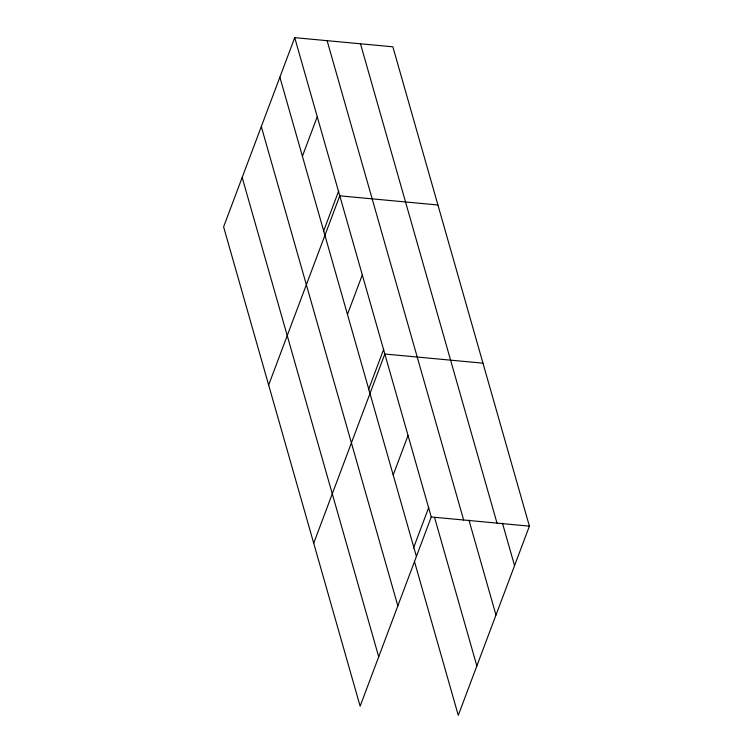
<?xml version="1.0" encoding="UTF-8"?>
<svg xmlns="http://www.w3.org/2000/svg" width="753" height="753" viewBox="0 0 753 753"><rect width="100%" height="100%" fill="white"/><g stroke="black" fill="none" stroke-linecap="round" stroke-linejoin="round"><path stroke-width="1.13" d="M294.724 37.65L223.603 226.86L360.132 706.192L431.253 516.982L294.724 37.65L392.868 46.808L529.397 526.14L458.276 715.35L414.404 561.305M302.405 156.238L317.248 116.743M323.395 231.623L338.671 191.008M268.661 385.037L339.772 195.827L437.926 204.985M347.453 314.415L362.306 274.92M368.452 389.809L383.719 349.185M313.709 543.214L384.83 354.014L482.974 363.172M393.198 474.992L408.041 435.498M413.51 547.986L428.777 507.362M431.253 516.982L529.397 526.14M502.467 523.222L514.553 565.644M360.48 43.787L497.008 523.119M468.959 520.163L495.982 615.041M327.113 40.671L463.641 520.003M434.566 517.48L476.847 665.944M279.871 77.145L416.409 556.476M261.3 126.551L397.838 605.883M242.174 177.454L378.703 656.785"/></g></svg>
